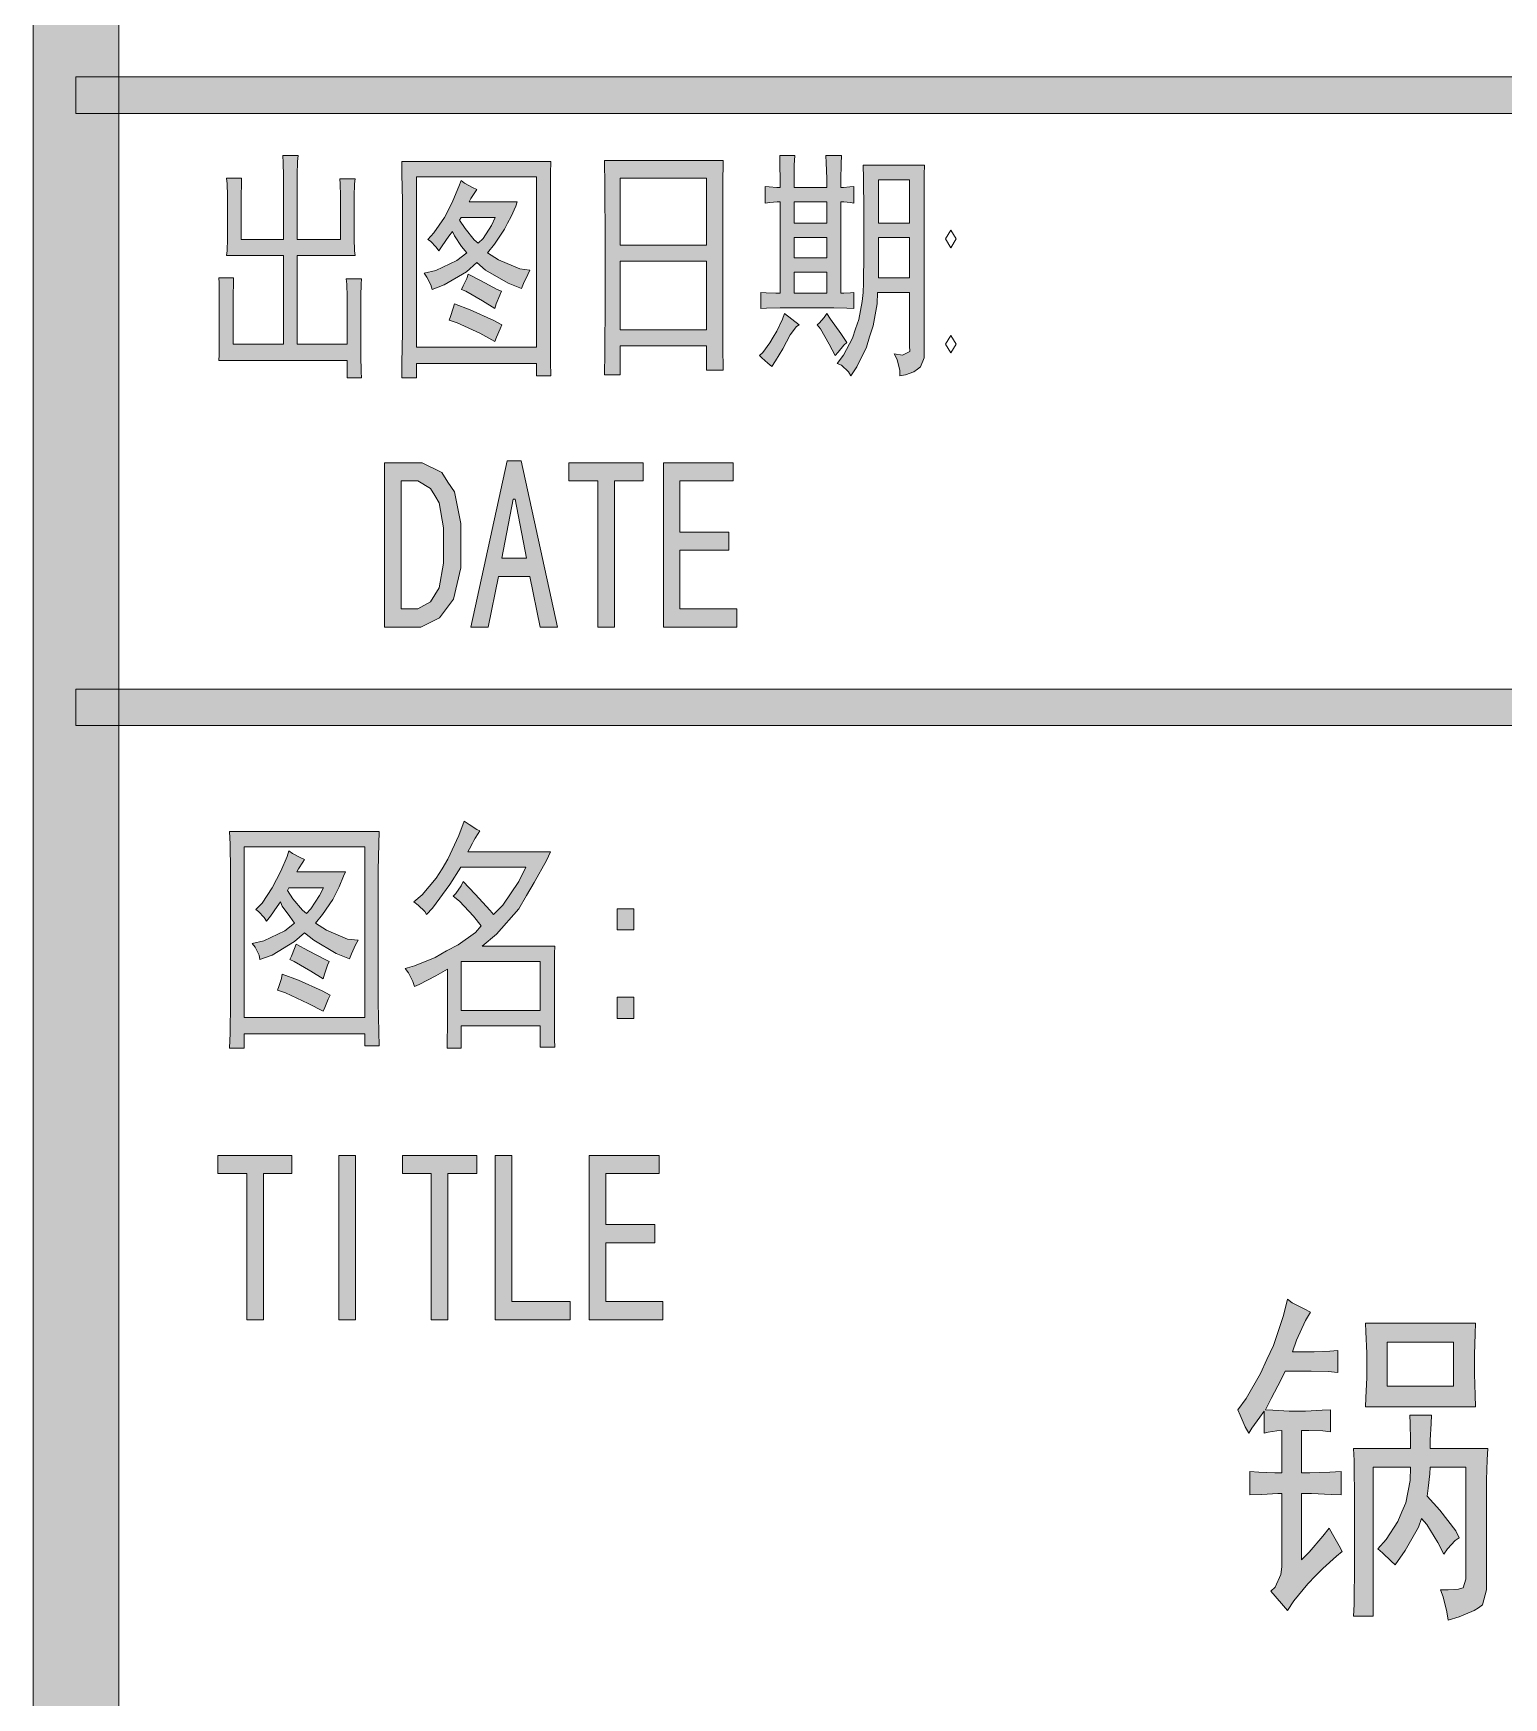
# Model space of a CAD drawing. Header units: millimetres. Extents: x 0 to 586, y 0 to 414.
# Drawn here: x 541.05 to 552.88, y 28.57 to 41.96 of the extents above; entities that cross this region are included whole.
import ezdxf

# ---------------------------------------------------------------- set-up
doc = ezdxf.new("R2010")
doc.units = ezdxf.units.MM

msp = doc.modelspace()

# ---------------------------------------------------------------- hatches: boundary and pattern name
h = msp.add_hatch(color=0)
h.dxf.hatch_style = 2
h.paths.add_polyline_path([(541.736139, 9.860139), (541.048222, 9.860139), (541.048222, 404.223361), (541.736139, 404.223361)])
h = msp.add_hatch(color=0)
h.dxf.hatch_style = 2
h.paths.add_polyline_path([(575.772139, 41.610139), (575.772139, 41.313806), (541.390417, 41.313806), (541.390417, 41.610139)])
h = msp.add_hatch(color=0)
h.dxf.hatch_style = 2
h.paths.add_polyline_path([(542.723917, 40.795222), (542.723917, 40.745833), (542.720389, 40.654111), (542.720389, 40.611778), (542.720389, 40.301333), (543.062583, 40.301333), (543.062583, 40.756417), (543.062583, 40.812861), (543.059056, 40.918694), (543.055528, 40.975139), (543.179, 40.975139), (543.175472, 40.929278), (543.171944, 40.819917), (543.171944, 40.756417), (543.171944, 40.301333), (543.521194, 40.301333), (543.521194, 40.587083), (543.521194, 40.650583), (543.517667, 40.749361), (543.514139, 40.788167), (543.637611, 40.788167), (543.634083, 40.749361), (543.630556, 40.647056), (543.630556, 40.580028), (543.630556, 40.371889), (543.630556, 40.308389), (543.634083, 40.209611), (543.637611, 40.170806), (543.171944, 40.170806), (543.171944, 39.458194), (543.574111, 39.458194), (543.574111, 39.78275), (543.574111, 39.839194), (543.570583, 39.9415), (543.567056, 39.983833), (543.690528, 39.983833), (543.687, 39.9415), (543.683472, 39.84625), (543.683472, 39.789806), (543.683472, 39.444083), (543.683472, 39.366472), (543.687, 39.235944), (543.690528, 39.186556), (543.574111, 39.186556), (543.574111, 39.327667), (542.540472, 39.327667), (542.544, 39.373528), (542.544, 39.486417), (542.544, 39.549917), (542.544, 39.78275), (542.544, 39.849778), (542.544, 39.952083), (542.540472, 39.990889), (542.660417, 39.990889), (542.660417, 39.952083), (542.656889, 39.849778), (542.656889, 39.78275), (542.656889, 39.458194), (543.062583, 39.458194), (543.062583, 40.170806), (542.603972, 40.170806), (542.6075, 40.209611), (542.611028, 40.304861), (542.611028, 40.364833), (542.611028, 40.604722), (542.611028, 40.654111), (542.6075, 40.749361), (542.603972, 40.795222)])
h = msp.add_hatch(color=0)
h.paths.add_polyline_path([(545.214528, 40.929278), (545.211, 40.8305), (545.211, 40.618833), (545.211, 40.502417), (545.211, 39.673389), (545.211, 39.553444), (545.211, 39.317083), (545.214528, 39.204194), (545.098111, 39.204194), (545.098111, 39.302972), (544.1315, 39.302972), (544.1315, 39.186556), (544.015083, 39.186556), (544.015083, 39.3065), (544.018611, 39.553444), (544.018611, 39.680444), (544.018611, 40.502417), (544.018611, 40.615306), (544.015083, 40.826972), (544.015083, 40.929278)])
h.paths.add_polyline_path([(545.098111, 39.4335), (545.098111, 40.805806), (544.1315, 40.805806), (544.1315, 39.4335)])
h = msp.add_hatch(color=0)
h.paths.add_polyline_path([(546.600944, 40.936333), (546.597417, 40.745833), (546.597417, 40.326028), (546.597417, 40.093194), (546.597417, 39.860361), (546.597417, 39.437028), (546.600944, 39.250056), (546.466889, 39.250056), (546.466889, 39.444083), (545.771917, 39.444083), (545.771917, 39.21125), (545.644917, 39.21125), (545.648444, 39.387639), (545.651972, 39.807444), (545.651972, 40.047333), (545.651972, 40.287222), (545.648444, 40.731722), (545.644917, 40.936333)])
h.paths.add_polyline_path([(546.466889, 39.574611), (546.466889, 40.124944), (545.771917, 40.124944), (545.771917, 39.574611)])
h.paths.add_polyline_path([(546.466889, 40.255472), (546.466889, 40.795222), (545.771917, 40.795222), (545.771917, 40.255472)])
h = msp.add_hatch(color=0)
h.paths.add_polyline_path([(547.059556, 40.717611), (547.059556, 40.777583), (547.056028, 40.904583), (547.056028, 40.975139), (547.175972, 40.975139), (547.172444, 40.897528), (547.172444, 40.770528), (547.172444, 40.717611), (547.4335, 40.717611), (547.4335, 40.791694), (547.429972, 40.918694), (547.426444, 40.975139), (547.553444, 40.975139), (547.549917, 40.908111), (547.546389, 40.781111), (547.546389, 40.717611), (547.567556, 40.717611), (547.620472, 40.724667), (547.652222, 40.728194), (547.652222, 40.594139), (547.624, 40.597667), (547.571083, 40.604722), (547.546389, 40.604722), (547.546389, 39.867417), (547.571083, 39.867417), (547.624, 39.870944), (547.652222, 39.874472), (547.652222, 39.743944), (547.595778, 39.747472), (547.489944, 39.751), (547.437028, 39.751), (547.123056, 39.751), (547.059556, 39.751), (546.950194, 39.747472), (546.904333, 39.743944), (546.904333, 39.874472), (546.946667, 39.870944), (547.024278, 39.867417), (547.059556, 39.867417), (547.059556, 40.604722), (547.034861, 40.604722), (546.974889, 40.597667), (546.939611, 40.594139), (546.939611, 40.728194), (546.971361, 40.724667), (547.031333, 40.717611)])
h.paths.add_polyline_path([(547.4335, 40.431861), (547.4335, 40.604722), (547.172444, 40.604722), (547.172444, 40.431861)])
h.paths.add_polyline_path([(547.4335, 39.867417), (547.4335, 40.03675), (547.172444, 40.03675), (547.172444, 39.867417)])
h.paths.add_polyline_path([(547.4335, 40.153167), (547.4335, 40.315444), (547.172444, 40.315444), (547.172444, 40.153167)])
h = msp.add_hatch(color=0)
h.paths.add_polyline_path([(547.976778, 39.380583), (548.043806, 39.37), (548.103778, 39.398222), (548.10025, 39.444083), (548.10025, 39.874472), (547.842722, 39.874472), (547.839194, 39.78275), (547.807444, 39.606361), (547.779222, 39.518167), (547.754528, 39.4335), (547.676917, 39.27475), (547.627528, 39.204194), (547.609889, 39.235944), (547.553444, 39.288861), (547.518167, 39.302972), (547.567556, 39.37), (547.641639, 39.507583), (547.666333, 39.581667), (547.691028, 39.65575), (547.71925, 39.800389), (547.726306, 39.874472), (547.729833, 39.948556), (547.733361, 40.188444), (547.733361, 40.35425), (547.733361, 40.527111), (547.729833, 40.795222), (547.726306, 40.897528), (548.220194, 40.897528), (548.216667, 40.823444), (548.216667, 40.647056), (548.216667, 40.541222), (548.216667, 39.405278), (548.216667, 39.348833), (548.188444, 39.27475), (548.16375, 39.257111), (548.135528, 39.235944), (548.0685, 39.21125), (548.022639, 39.204194), (548.022639, 39.246528), (548.001472, 39.334722)])
h.paths.add_polyline_path([(548.10025, 40.431861), (548.10025, 40.781111), (547.849778, 40.781111), (547.849778, 40.431861)])
h.paths.add_polyline_path([(548.10025, 39.990889), (548.10025, 40.315444), (547.849778, 40.315444), (547.849778, 39.990889)])
h = msp.add_hatch(color=0)
h.paths.add_polyline_path([(544.618333, 40.7035), (544.600694, 40.678806), (544.568944, 40.629417), (544.554833, 40.604722), (544.942889, 40.604722), (544.932306, 40.569444), (544.8935, 40.484778), (544.865278, 40.431861), (544.840583, 40.382472), (544.759444, 40.262528), (544.703, 40.191972), (544.791194, 40.135528), (544.964056, 40.064972), (545.045194, 40.054389), (545.027556, 40.019111), (544.992278, 39.945028), (544.978167, 39.906222), (544.868806, 39.948556), (544.688889, 40.054389), (544.618333, 40.114361), (544.533667, 40.040278), (544.35375, 39.934444), (544.2585, 39.899167), (544.247917, 39.934444), (544.216167, 39.997944), (544.195, 40.029694), (544.286722, 40.050861), (544.456056, 40.132), (544.537194, 40.191972), (544.494861, 40.244889), (544.438417, 40.329556), (544.420778, 40.364833), (544.392556, 40.326028), (544.339639, 40.248417), (544.311417, 40.209611), (544.29025, 40.237833), (544.244389, 40.287222), (544.223222, 40.301333), (544.272611, 40.35425), (544.357278, 40.477722), (544.392556, 40.54475), (544.424306, 40.611778), (544.473694, 40.728194), (544.491333, 40.774056), (544.519556, 40.752889), (544.583056, 40.717611)])
h.paths.add_polyline_path([(544.477222, 40.456556), (544.523083, 40.389528), (544.597167, 40.297806), (544.628917, 40.269583), (544.667722, 40.308389), (544.73475, 40.414222), (544.7665, 40.477722), (544.491333, 40.477722)])
h = msp.add_hatch(color=0)
h.dxf.hatch_style = 2
h.paths.add_polyline_path([(544.547778, 40.022639), (544.646556, 39.969722), (544.780611, 39.899167), (544.815889, 39.885056), (544.801778, 39.853306), (544.773556, 39.78275), (544.762972, 39.743944), (544.664194, 39.807444), (544.530139, 39.885056), (544.494861, 39.899167), (544.508972, 39.927389), (544.537194, 39.987361)])
h = msp.add_hatch(color=0)
h.dxf.hatch_style = 2
h.paths.add_polyline_path([(544.438417, 39.78275), (544.565417, 39.733361), (544.755917, 39.648694), (544.819417, 39.613417), (544.805306, 39.581667), (544.777083, 39.514639), (544.762972, 39.479361), (544.643028, 39.546389), (544.459583, 39.631056), (544.396083, 39.652222), (544.406667, 39.680444), (544.427833, 39.747472)])
h = msp.add_hatch(color=0)
h.dxf.hatch_style = 2
h.paths.add_polyline_path([(547.21125, 39.613417), (547.190083, 39.599306), (547.140694, 39.532278), (547.108944, 39.475833), (547.080722, 39.419389), (547.02075, 39.324139), (546.992528, 39.278278), (546.960778, 39.3065), (546.911389, 39.348833), (546.89375, 39.366472), (546.918444, 39.391167), (546.974889, 39.468778), (547.003111, 39.514639), (547.031333, 39.564028), (547.077194, 39.659278), (547.094833, 39.705139)])
h = msp.add_hatch(color=0)
h.dxf.hatch_style = 2
h.paths.add_polyline_path([(547.500528, 39.366472), (547.454667, 39.458194), (547.384111, 39.581667), (547.355889, 39.613417), (547.373528, 39.627528), (547.412333, 39.673389), (547.4335, 39.705139), (547.46525, 39.659278), (547.546389, 39.542861), (547.595778, 39.472306), (547.571083, 39.451139), (547.525222, 39.394694)])
h = msp.add_hatch(color=0)
h.paths.add_polyline_path([(544.487806, 37.838944), (544.487806, 37.659028), (544.431361, 37.405028), (544.374917, 37.330944), (544.318472, 37.256861), (544.166778, 37.17925), (544.071528, 37.17925), (543.873972, 37.17925), (543.873972, 38.502167), (544.071528, 38.502167), (544.177361, 38.502167), (544.336111, 38.424556), (544.3855, 38.346944), (544.438417, 38.269333), (544.487806, 38.015333)])
h.paths.add_polyline_path([(544.350222, 37.838944), (544.350222, 37.980056), (544.314944, 38.181139), (544.279667, 38.241111), (544.244389, 38.297556), (544.142083, 38.357528), (544.071528, 38.357528), (544.008028, 38.357528), (544.008028, 37.327417), (544.071528, 37.327417), (544.142083, 37.327417), (544.244389, 37.383861), (544.279667, 37.440306), (544.314944, 37.49675), (544.350222, 37.694306)])
h = msp.add_hatch(color=0)
h.paths.add_polyline_path([(545.267444, 37.17925), (545.126333, 37.17925), (545.045194, 37.588472), (544.791194, 37.588472), (544.710056, 37.17925), (544.568944, 37.17925), (544.86175, 38.519806), (544.974639, 38.519806)])
h.paths.add_polyline_path([(545.016972, 37.736639), (544.92525, 38.209361), (544.911139, 38.209361), (544.819417, 37.736639)])
h = msp.add_hatch(color=0)
h.dxf.hatch_style = 2
h.paths.add_polyline_path([(545.955361, 38.357528), (545.726056, 38.357528), (545.726056, 37.17925), (545.592, 37.17925), (545.592, 38.357528), (545.359167, 38.357528), (545.359167, 38.502167), (545.955361, 38.502167)])
h = msp.add_hatch(color=0)
h.dxf.hatch_style = 2
h.paths.add_polyline_path([(546.710306, 37.17925), (546.121167, 37.17925), (546.121167, 38.502167), (546.682083, 38.502167), (546.682083, 38.357528), (546.251694, 38.357528), (546.251694, 37.944778), (546.646806, 37.944778), (546.646806, 37.800139), (546.251694, 37.800139), (546.251694, 37.327417), (546.710306, 37.327417)])
h = msp.add_hatch(color=0)
h.dxf.hatch_style = 2
h.paths.add_polyline_path([(575.772139, 36.681833), (575.772139, 36.389028), (541.390417, 36.389028), (541.390417, 36.681833)])
h = msp.add_hatch(color=0)
h.paths.add_polyline_path([(543.831639, 35.535306), (543.828111, 35.436528), (543.824583, 35.224861), (543.824583, 35.108444), (543.824583, 34.279417), (543.824583, 34.159472), (543.828111, 33.923111), (543.831639, 33.810222), (543.715222, 33.810222), (543.715222, 33.909), (542.745083, 33.909), (542.745083, 33.792583), (542.628667, 33.792583), (542.632194, 33.912528), (542.635722, 34.159472), (542.635722, 34.29), (542.635722, 35.108444), (542.635722, 35.221333), (542.632194, 35.433), (542.628667, 35.535306)])
h.paths.add_polyline_path([(543.715222, 34.039528), (543.715222, 35.411833), (542.745083, 35.411833), (542.745083, 34.039528)])
h = msp.add_hatch(color=0)
h.paths.add_polyline_path([(544.643028, 35.542361), (544.628917, 35.521194), (544.604222, 35.482389), (544.593639, 35.46475), (544.583056, 35.443583), (544.558361, 35.397722), (544.54425, 35.373028), (545.211, 35.373028), (545.17925, 35.302472), (545.080472, 35.126083), (545.016972, 35.02025), (544.957, 34.914417), (544.777083, 34.709806), (544.660667, 34.614556), (545.246278, 34.614556), (545.24275, 34.554583), (545.24275, 34.434639), (545.24275, 34.374667), (545.24275, 34.057167), (545.24275, 33.990139), (545.24275, 33.863139), (545.246278, 33.799639), (545.126333, 33.799639), (545.126333, 33.9725), (544.491333, 33.9725), (544.491333, 33.792583), (544.378444, 33.792583), (544.378444, 33.849028), (544.381972, 33.9725), (544.381972, 34.039528), (544.381972, 34.427583), (544.286722, 34.374667), (544.152667, 34.304111), (544.117389, 34.29), (544.103278, 34.328806), (544.068, 34.399361), (544.039778, 34.434639), (544.117389, 34.455806), (544.283194, 34.522833), (544.374917, 34.57575), (544.466639, 34.625139), (544.60775, 34.723917), (544.653611, 34.776833), (544.590111, 34.854444), (544.477222, 34.974389), (544.427833, 35.016722), (544.449, 35.037889), (544.491333, 35.097861), (544.508972, 35.133139), (544.604222, 35.030833), (544.724167, 34.900306), (544.752389, 34.868556), (544.826472, 34.942639), (544.957, 35.133139), (545.013444, 35.249556), (544.487806, 35.249556), (544.399611, 35.108444), (544.262028, 34.917944), (544.212639, 34.868556), (544.198528, 34.89325), (544.145611, 34.942639), (544.110333, 34.970861), (544.177361, 35.027306), (544.29025, 35.161361), (544.339639, 35.235444), (544.3855, 35.313056), (544.473694, 35.503556), (544.516028, 35.619972), (544.554833, 35.59175), (544.618333, 35.552944)])
h.paths.add_polyline_path([(545.126333, 34.095972), (545.126333, 34.491083), (544.491333, 34.491083), (544.491333, 34.095972)])
h = msp.add_hatch(color=0)
h.paths.add_polyline_path([(543.231917, 35.309528), (543.217806, 35.288361), (543.182528, 35.235444), (543.168417, 35.21075), (543.56, 35.21075), (543.545889, 35.175472), (543.510611, 35.090806), (543.482389, 35.037889), (543.457694, 34.9885), (543.376556, 34.868556), (543.320111, 34.798), (543.408306, 34.741556), (543.577639, 34.671), (543.662306, 34.660417), (543.641139, 34.625139), (543.609389, 34.551056), (543.59175, 34.51225), (543.485917, 34.554583), (543.306, 34.660417), (543.231917, 34.720389), (543.150778, 34.649833), (542.970861, 34.540472), (542.872083, 34.505194), (542.865028, 34.540472), (542.833278, 34.603972), (542.808583, 34.635722), (542.903833, 34.656889), (543.073167, 34.738028), (543.150778, 34.798), (543.111972, 34.850917), (543.052, 34.935583), (543.037889, 34.970861), (543.009667, 34.932056), (542.95675, 34.854444), (542.925, 34.815639), (542.907361, 34.843861), (542.8615, 34.89325), (542.840333, 34.907361), (542.889722, 34.960278), (542.970861, 35.08375), (543.006139, 35.150778), (543.041417, 35.217806), (543.090806, 35.334222), (543.104917, 35.380083), (543.133139, 35.358917), (543.200167, 35.323639)])
h.paths.add_polyline_path([(543.094333, 35.062583), (543.136667, 34.995556), (543.214278, 34.903833), (543.246028, 34.875611), (543.281306, 34.914417), (543.351861, 35.02025), (543.383611, 35.08375), (543.104917, 35.08375)])
h = msp.add_hatch(color=0)
h.dxf.hatch_style = 2
h.paths.add_polyline_path([(545.881278, 34.745083), (545.747222, 34.745083), (545.747222, 34.914417), (545.881278, 34.914417)])
h = msp.add_hatch(color=0)
h.dxf.hatch_style = 2
h.paths.add_polyline_path([(543.164889, 34.628667), (543.263667, 34.57575), (543.397722, 34.505194), (543.429472, 34.491083), (543.415361, 34.459333), (543.390667, 34.388778), (543.380083, 34.349972), (543.281306, 34.413472), (543.14725, 34.491083), (543.111972, 34.505194), (543.126083, 34.533417), (543.150778, 34.593389)])
h = msp.add_hatch(color=0)
h.dxf.hatch_style = 2
h.paths.add_polyline_path([(543.052, 34.388778), (543.182528, 34.339389), (543.373028, 34.254722), (543.436528, 34.219444), (543.422417, 34.187694), (543.394194, 34.120667), (543.380083, 34.088917), (543.260139, 34.152417), (543.076694, 34.237083), (543.013194, 34.25825), (543.023778, 34.29), (543.044944, 34.3535)])
h = msp.add_hatch(color=0)
h.dxf.hatch_style = 2
h.paths.add_polyline_path([(545.881278, 34.032472), (545.747222, 34.032472), (545.747222, 34.201806), (545.881278, 34.201806)])
h = msp.add_hatch(color=0)
h.dxf.hatch_style = 2
h.paths.add_polyline_path([(543.129611, 32.783639), (542.900306, 32.783639), (542.900306, 31.605361), (542.76625, 31.605361), (542.76625, 32.783639), (542.533417, 32.783639), (542.533417, 32.928278), (543.129611, 32.928278)])
h = msp.add_hatch(color=0)
h.dxf.hatch_style = 2
h.paths.add_polyline_path([(543.641139, 31.605361), (543.507083, 31.605361), (543.507083, 32.928278), (543.641139, 32.928278)])
h = msp.add_hatch(color=0)
h.dxf.hatch_style = 2
h.paths.add_polyline_path([(544.618333, 32.783639), (544.3855, 32.783639), (544.3855, 31.605361), (544.251444, 31.605361), (544.251444, 32.783639), (544.018611, 32.783639), (544.018611, 32.928278), (544.618333, 32.928278)])
h = msp.add_hatch(color=0)
h.dxf.hatch_style = 2
h.paths.add_polyline_path([(545.36975, 31.605361), (544.7665, 31.605361), (544.7665, 32.928278), (544.900556, 32.928278), (544.900556, 31.753528), (545.36975, 31.753528)])
h = msp.add_hatch(color=0)
h.dxf.hatch_style = 2
h.paths.add_polyline_path([(546.114111, 31.605361), (545.521444, 31.605361), (545.521444, 32.928278), (546.085889, 32.928278), (546.085889, 32.783639), (545.6555, 32.783639), (545.6555, 32.374417), (546.050611, 32.374417), (546.050611, 32.22625), (545.6555, 32.22625), (545.6555, 31.753528), (546.114111, 31.753528)])
h = msp.add_hatch(color=0)
h.dxf.hatch_style = 2
h.paths.add_polyline_path([(551.546889, 31.182028), (551.469278, 31.189083), (551.331694, 31.192611), (551.27525, 31.192611), (551.123556, 31.192611), (551.091806, 31.125583), (551.010667, 30.973889), (550.964806, 30.882167), (551.024778, 30.878639), (551.155306, 30.871583), (551.218806, 30.871583), (551.285833, 30.871583), (551.419889, 30.878639), (551.486917, 30.882167), (551.486917, 30.705778), (551.426944, 30.712833), (551.314056, 30.716361), (551.254083, 30.716361), (551.254083, 30.374167), (551.321111, 30.374167), (551.483389, 30.381222), (551.575111, 30.38475), (551.575111, 30.197778), (551.493972, 30.201306), (551.335222, 30.208361), (551.254083, 30.208361), (551.254083, 29.675667), (551.317583, 29.735639), (551.426944, 29.866167), (551.476333, 29.929667), (551.504556, 29.880278), (551.557472, 29.788556), (551.582167, 29.742694), (551.536306, 29.703889), (551.426944, 29.605111), (551.366972, 29.545139), (551.307, 29.481639), (551.194111, 29.344056), (551.141194, 29.266444), (551.109444, 29.30525), (551.042417, 29.382861), (551.007139, 29.421667), (551.042417, 29.453417), (551.088278, 29.555722), (551.095333, 29.619222), (551.095333, 30.208361), (551.063583, 30.208361), (550.936583, 30.201306), (550.837806, 30.197778), (550.837806, 30.38475), (550.911889, 30.381222), (551.038889, 30.374167), (551.095333, 30.374167), (551.095333, 30.716361), (551.056528, 30.712833), (550.985972, 30.70225), (550.954222, 30.695194), (550.954222, 30.871583), (550.918944, 30.822194), (550.855444, 30.734), (550.83075, 30.695194), (550.802528, 30.744583), (550.760194, 30.839833), (550.742556, 30.882167), (550.809583, 30.973889), (550.926, 31.174972), (550.975389, 31.287861), (551.028306, 31.40075), (551.109444, 31.640639), (551.141194, 31.771167), (551.18, 31.742944), (551.27525, 31.693556), (551.328167, 31.668861), (551.285833, 31.601833), (551.215278, 31.443083), (551.183528, 31.347833), (551.299944, 31.347833), (551.356389, 31.347833), (551.483389, 31.354889), (551.546889, 31.358417)])
h = msp.add_hatch(color=0)
h.paths.add_polyline_path([(551.769139, 30.906861), (551.772667, 30.977417), (551.779722, 31.143222), (551.779722, 31.238472), (551.779722, 31.33725), (551.772667, 31.510111), (551.769139, 31.580667), (552.654611, 31.580667), (552.651083, 31.492472), (552.647556, 31.326667), (552.647556, 31.249056), (552.647556, 31.171444), (552.651083, 30.998583), (552.654611, 30.906861)])
h.paths.add_polyline_path([(552.478222, 31.072667), (552.478222, 31.425444), (551.945528, 31.425444), (551.945528, 31.072667)])
h = msp.add_hatch(color=0)
h.dxf.hatch_style = 2
h.paths.add_polyline_path([(552.301833, 30.839833), (552.298306, 30.772806), (552.29125, 30.63875), (552.29125, 30.571722), (552.753389, 30.571722), (552.749861, 30.48), (552.742806, 30.317722), (552.742806, 30.250694), (552.742806, 29.531028), (552.742806, 29.43225), (552.711056, 29.312306), (552.679306, 29.287611), (552.644028, 29.266444), (552.524083, 29.217056), (552.435889, 29.188833), (552.425306, 29.255861), (552.393556, 29.375806), (552.372389, 29.43225), (552.435889, 29.43225), (552.517028, 29.439306), (552.534667, 29.442833), (552.555833, 29.449889), (552.577, 29.520444), (552.577, 29.587472), (552.577, 30.420028), (552.29125, 30.420028), (552.287722, 30.367111), (552.273611, 30.250694), (552.266556, 30.187194), (552.368861, 30.074306), (552.495861, 29.9085), (552.524083, 29.852056), (552.492333, 29.830889), (552.428833, 29.763861), (552.400611, 29.721528), (552.351222, 29.81325), (552.263028, 29.957889), (552.220694, 30.007278), (552.196, 29.936722), (552.090167, 29.74975), (552.009028, 29.633333), (551.977278, 29.665083), (551.906722, 29.732111), (551.867917, 29.763861), (551.934944, 29.837944), (552.030194, 29.982583), (552.061944, 30.060194), (552.093694, 30.134278), (552.128972, 30.314194), (552.1325, 30.420028), (551.832639, 30.420028), (551.832639, 29.220583), (551.673889, 29.220583), (551.677417, 29.315833), (551.680944, 29.647444), (551.680944, 29.887333), (551.680944, 30.13075), (551.677417, 30.472944), (551.673889, 30.571722), (552.1325, 30.571722), (552.1325, 30.63875), (552.128972, 30.772806), (552.125444, 30.839833)])

# ---------------------------------------------------------------- linework, layer by layer
at = {"color": 0, "lineweight": 0}
for points in [[(541.736139, 9.860139), (541.048222, 9.860139), (541.048222, 404.223361), (541.736139, 404.223361)], [(575.772139, 41.610139), (575.772139, 41.313806), (541.390417, 41.313806), (541.390417, 41.610139)], [(542.723917, 40.795222), (542.723917, 40.745833), (542.720389, 40.654111), (542.720389, 40.611778), (542.720389, 40.301333), (543.062583, 40.301333), (543.062583, 40.756417), (543.062583, 40.812861), (543.059056, 40.918694), (543.055528, 40.975139), (543.179, 40.975139), (543.175472, 40.929278), (543.171944, 40.819917), (543.171944, 40.756417), (543.171944, 40.301333), (543.521194, 40.301333), (543.521194, 40.587083), (543.521194, 40.650583), (543.517667, 40.749361), (543.514139, 40.788167), (543.637611, 40.788167), (543.634083, 40.749361), (543.630556, 40.647056), (543.630556, 40.580028), (543.630556, 40.371889), (543.630556, 40.308389), (543.634083, 40.209611), (543.637611, 40.170806), (543.171944, 40.170806), (543.171944, 39.458194), (543.574111, 39.458194), (543.574111, 39.78275), (543.574111, 39.839194), (543.570583, 39.9415), (543.567056, 39.983833), (543.690528, 39.983833), (543.687, 39.9415), (543.683472, 39.84625), (543.683472, 39.789806), (543.683472, 39.444083), (543.683472, 39.366472), (543.687, 39.235944), (543.690528, 39.186556), (543.574111, 39.186556), (543.574111, 39.327667), (542.540472, 39.327667), (542.544, 39.373528), (542.544, 39.486417), (542.544, 39.549917), (542.544, 39.78275), (542.544, 39.849778), (542.544, 39.952083), (542.540472, 39.990889), (542.660417, 39.990889), (542.660417, 39.952083), (542.656889, 39.849778), (542.656889, 39.78275), (542.656889, 39.458194), (543.062583, 39.458194), (543.062583, 40.170806), (542.603972, 40.170806), (542.6075, 40.209611), (542.611028, 40.304861), (542.611028, 40.364833), (542.611028, 40.604722), (542.611028, 40.654111), (542.6075, 40.749361), (542.603972, 40.795222)], [(545.214528, 40.929278), (545.211, 40.8305), (545.211, 40.618833), (545.211, 40.502417), (545.211, 39.673389), (545.211, 39.553444), (545.211, 39.317083), (545.214528, 39.204194), (545.098111, 39.204194), (545.098111, 39.302972), (544.1315, 39.302972), (544.1315, 39.186556), (544.015083, 39.186556), (544.015083, 39.3065), (544.018611, 39.553444), (544.018611, 39.680444), (544.018611, 40.502417), (544.018611, 40.615306), (544.015083, 40.826972), (544.015083, 40.929278)], [(546.600944, 40.936333), (546.597417, 40.745833), (546.597417, 40.326028), (546.597417, 40.093194), (546.597417, 39.860361), (546.597417, 39.437028), (546.600944, 39.250056), (546.466889, 39.250056), (546.466889, 39.444083), (545.771917, 39.444083), (545.771917, 39.21125), (545.644917, 39.21125), (545.648444, 39.387639), (545.651972, 39.807444), (545.651972, 40.047333), (545.651972, 40.287222), (545.648444, 40.731722), (545.644917, 40.936333)], [(547.059556, 40.717611), (547.059556, 40.777583), (547.056028, 40.904583), (547.056028, 40.975139), (547.175972, 40.975139), (547.172444, 40.897528), (547.172444, 40.770528), (547.172444, 40.717611), (547.4335, 40.717611), (547.4335, 40.791694), (547.429972, 40.918694), (547.426444, 40.975139), (547.553444, 40.975139), (547.549917, 40.908111), (547.546389, 40.781111), (547.546389, 40.717611), (547.567556, 40.717611), (547.620472, 40.724667), (547.652222, 40.728194), (547.652222, 40.594139), (547.624, 40.597667), (547.571083, 40.604722), (547.546389, 40.604722), (547.546389, 39.867417), (547.571083, 39.867417), (547.624, 39.870944), (547.652222, 39.874472), (547.652222, 39.743944), (547.595778, 39.747472), (547.489944, 39.751), (547.437028, 39.751), (547.123056, 39.751), (547.059556, 39.751), (546.950194, 39.747472), (546.904333, 39.743944), (546.904333, 39.874472), (546.946667, 39.870944), (547.024278, 39.867417), (547.059556, 39.867417), (547.059556, 40.604722), (547.034861, 40.604722), (546.974889, 40.597667), (546.939611, 40.594139), (546.939611, 40.728194), (546.971361, 40.724667), (547.031333, 40.717611)], [(547.976778, 39.380583), (548.043806, 39.37), (548.103778, 39.398222), (548.10025, 39.444083), (548.10025, 39.874472), (547.842722, 39.874472), (547.839194, 39.78275), (547.807444, 39.606361), (547.779222, 39.518167), (547.754528, 39.4335), (547.676917, 39.27475), (547.627528, 39.204194), (547.609889, 39.235944), (547.553444, 39.288861), (547.518167, 39.302972), (547.567556, 39.37), (547.641639, 39.507583), (547.666333, 39.581667), (547.691028, 39.65575), (547.71925, 39.800389), (547.726306, 39.874472), (547.729833, 39.948556), (547.733361, 40.188444), (547.733361, 40.35425), (547.733361, 40.527111), (547.729833, 40.795222), (547.726306, 40.897528), (548.220194, 40.897528), (548.216667, 40.823444), (548.216667, 40.647056), (548.216667, 40.541222), (548.216667, 39.405278), (548.216667, 39.348833), (548.188444, 39.27475), (548.16375, 39.257111), (548.135528, 39.235944), (548.0685, 39.21125), (548.022639, 39.204194), (548.022639, 39.246528), (548.001472, 39.334722)], [(545.098111, 39.4335), (545.098111, 40.805806), (544.1315, 40.805806), (544.1315, 39.4335)], [(544.618333, 40.7035), (544.600694, 40.678806), (544.568944, 40.629417), (544.554833, 40.604722), (544.942889, 40.604722), (544.932306, 40.569444), (544.8935, 40.484778), (544.865278, 40.431861), (544.840583, 40.382472), (544.759444, 40.262528), (544.703, 40.191972), (544.791194, 40.135528), (544.964056, 40.064972), (545.045194, 40.054389), (545.027556, 40.019111), (544.992278, 39.945028), (544.978167, 39.906222), (544.868806, 39.948556), (544.688889, 40.054389), (544.618333, 40.114361), (544.533667, 40.040278), (544.35375, 39.934444), (544.2585, 39.899167), (544.247917, 39.934444), (544.216167, 39.997944), (544.195, 40.029694), (544.286722, 40.050861), (544.456056, 40.132), (544.537194, 40.191972), (544.494861, 40.244889), (544.438417, 40.329556), (544.420778, 40.364833), (544.392556, 40.326028), (544.339639, 40.248417), (544.311417, 40.209611), (544.29025, 40.237833), (544.244389, 40.287222), (544.223222, 40.301333), (544.272611, 40.35425), (544.357278, 40.477722), (544.392556, 40.54475), (544.424306, 40.611778), (544.473694, 40.728194), (544.491333, 40.774056), (544.519556, 40.752889), (544.583056, 40.717611)], [(546.466889, 40.255472), (546.466889, 40.795222), (545.771917, 40.795222), (545.771917, 40.255472)], [(548.10025, 40.431861), (548.10025, 40.781111), (547.849778, 40.781111), (547.849778, 40.431861)], [(547.4335, 40.431861), (547.4335, 40.604722), (547.172444, 40.604722), (547.172444, 40.431861)], [(544.477222, 40.456556), (544.523083, 40.389528), (544.597167, 40.297806), (544.628917, 40.269583), (544.667722, 40.308389), (544.73475, 40.414222), (544.7665, 40.477722), (544.491333, 40.477722)], [(548.431861, 40.375417), (548.389528, 40.304861), (548.431861, 40.234306), (548.474194, 40.304861)], [(547.4335, 40.153167), (547.4335, 40.315444), (547.172444, 40.315444), (547.172444, 40.153167)], [(548.10025, 39.990889), (548.10025, 40.315444), (547.849778, 40.315444), (547.849778, 39.990889)], [(546.466889, 39.574611), (546.466889, 40.124944), (545.771917, 40.124944), (545.771917, 39.574611)], [(544.547778, 40.022639), (544.646556, 39.969722), (544.780611, 39.899167), (544.815889, 39.885056), (544.801778, 39.853306), (544.773556, 39.78275), (544.762972, 39.743944), (544.664194, 39.807444), (544.530139, 39.885056), (544.494861, 39.899167), (544.508972, 39.927389), (544.537194, 39.987361)], [(547.4335, 39.867417), (547.4335, 40.03675), (547.172444, 40.03675), (547.172444, 39.867417)], [(544.438417, 39.78275), (544.565417, 39.733361), (544.755917, 39.648694), (544.819417, 39.613417), (544.805306, 39.581667), (544.777083, 39.514639), (544.762972, 39.479361), (544.643028, 39.546389), (544.459583, 39.631056), (544.396083, 39.652222), (544.406667, 39.680444), (544.427833, 39.747472)], [(547.21125, 39.613417), (547.190083, 39.599306), (547.140694, 39.532278), (547.108944, 39.475833), (547.080722, 39.419389), (547.02075, 39.324139), (546.992528, 39.278278), (546.960778, 39.3065), (546.911389, 39.348833), (546.89375, 39.366472), (546.918444, 39.391167), (546.974889, 39.468778), (547.003111, 39.514639), (547.031333, 39.564028), (547.077194, 39.659278), (547.094833, 39.705139)], [(547.500528, 39.366472), (547.454667, 39.458194), (547.384111, 39.581667), (547.355889, 39.613417), (547.373528, 39.627528), (547.412333, 39.673389), (547.4335, 39.705139), (547.46525, 39.659278), (547.546389, 39.542861), (547.595778, 39.472306), (547.571083, 39.451139), (547.525222, 39.394694)], [(548.431861, 39.52875), (548.389528, 39.458194), (548.431861, 39.387639), (548.474194, 39.458194)], [(544.487806, 37.838944), (544.487806, 37.659028), (544.431361, 37.405028), (544.374917, 37.330944), (544.318472, 37.256861), (544.166778, 37.17925), (544.071528, 37.17925), (543.873972, 37.17925), (543.873972, 38.502167), (544.071528, 38.502167), (544.177361, 38.502167), (544.336111, 38.424556), (544.3855, 38.346944), (544.438417, 38.269333), (544.487806, 38.015333)], [(545.267444, 37.17925), (545.126333, 37.17925), (545.045194, 37.588472), (544.791194, 37.588472), (544.710056, 37.17925), (544.568944, 37.17925), (544.86175, 38.519806), (544.974639, 38.519806)], [(545.955361, 38.357528), (545.726056, 38.357528), (545.726056, 37.17925), (545.592, 37.17925), (545.592, 38.357528), (545.359167, 38.357528), (545.359167, 38.502167), (545.955361, 38.502167)], [(546.710306, 37.17925), (546.121167, 37.17925), (546.121167, 38.502167), (546.682083, 38.502167), (546.682083, 38.357528), (546.251694, 38.357528), (546.251694, 37.944778), (546.646806, 37.944778), (546.646806, 37.800139), (546.251694, 37.800139), (546.251694, 37.327417), (546.710306, 37.327417)], [(544.350222, 37.838944), (544.350222, 37.980056), (544.314944, 38.181139), (544.279667, 38.241111), (544.244389, 38.297556), (544.142083, 38.357528), (544.071528, 38.357528), (544.008028, 38.357528), (544.008028, 37.327417), (544.071528, 37.327417), (544.142083, 37.327417), (544.244389, 37.383861), (544.279667, 37.440306), (544.314944, 37.49675), (544.350222, 37.694306)], [(545.016972, 37.736639), (544.92525, 38.209361), (544.911139, 38.209361), (544.819417, 37.736639)], [(575.772139, 36.681833), (575.772139, 36.389028), (541.390417, 36.389028), (541.390417, 36.681833)], [(543.831639, 35.535306), (543.828111, 35.436528), (543.824583, 35.224861), (543.824583, 35.108444), (543.824583, 34.279417), (543.824583, 34.159472), (543.828111, 33.923111), (543.831639, 33.810222), (543.715222, 33.810222), (543.715222, 33.909), (542.745083, 33.909), (542.745083, 33.792583), (542.628667, 33.792583), (542.632194, 33.912528), (542.635722, 34.159472), (542.635722, 34.29), (542.635722, 35.108444), (542.635722, 35.221333), (542.632194, 35.433), (542.628667, 35.535306)], [(544.643028, 35.542361), (544.628917, 35.521194), (544.604222, 35.482389), (544.593639, 35.46475), (544.583056, 35.443583), (544.558361, 35.397722), (544.54425, 35.373028), (545.211, 35.373028), (545.17925, 35.302472), (545.080472, 35.126083), (545.016972, 35.02025), (544.957, 34.914417), (544.777083, 34.709806), (544.660667, 34.614556), (545.246278, 34.614556), (545.24275, 34.554583), (545.24275, 34.434639), (545.24275, 34.374667), (545.24275, 34.057167), (545.24275, 33.990139), (545.24275, 33.863139), (545.246278, 33.799639), (545.126333, 33.799639), (545.126333, 33.9725), (544.491333, 33.9725), (544.491333, 33.792583), (544.378444, 33.792583), (544.378444, 33.849028), (544.381972, 33.9725), (544.381972, 34.039528), (544.381972, 34.427583), (544.286722, 34.374667), (544.152667, 34.304111), (544.117389, 34.29), (544.103278, 34.328806), (544.068, 34.399361), (544.039778, 34.434639), (544.117389, 34.455806), (544.283194, 34.522833), (544.374917, 34.57575), (544.466639, 34.625139), (544.60775, 34.723917), (544.653611, 34.776833), (544.590111, 34.854444), (544.477222, 34.974389), (544.427833, 35.016722), (544.449, 35.037889), (544.491333, 35.097861), (544.508972, 35.133139), (544.604222, 35.030833), (544.724167, 34.900306), (544.752389, 34.868556), (544.826472, 34.942639), (544.957, 35.133139), (545.013444, 35.249556), (544.487806, 35.249556), (544.399611, 35.108444), (544.262028, 34.917944), (544.212639, 34.868556), (544.198528, 34.89325), (544.145611, 34.942639), (544.110333, 34.970861), (544.177361, 35.027306), (544.29025, 35.161361), (544.339639, 35.235444), (544.3855, 35.313056), (544.473694, 35.503556), (544.516028, 35.619972), (544.554833, 35.59175), (544.618333, 35.552944)], [(543.715222, 34.039528), (543.715222, 35.411833), (542.745083, 35.411833), (542.745083, 34.039528)], [(543.231917, 35.309528), (543.217806, 35.288361), (543.182528, 35.235444), (543.168417, 35.21075), (543.56, 35.21075), (543.545889, 35.175472), (543.510611, 35.090806), (543.482389, 35.037889), (543.457694, 34.9885), (543.376556, 34.868556), (543.320111, 34.798), (543.408306, 34.741556), (543.577639, 34.671), (543.662306, 34.660417), (543.641139, 34.625139), (543.609389, 34.551056), (543.59175, 34.51225), (543.485917, 34.554583), (543.306, 34.660417), (543.231917, 34.720389), (543.150778, 34.649833), (542.970861, 34.540472), (542.872083, 34.505194), (542.865028, 34.540472), (542.833278, 34.603972), (542.808583, 34.635722), (542.903833, 34.656889), (543.073167, 34.738028), (543.150778, 34.798), (543.111972, 34.850917), (543.052, 34.935583), (543.037889, 34.970861), (543.009667, 34.932056), (542.95675, 34.854444), (542.925, 34.815639), (542.907361, 34.843861), (542.8615, 34.89325), (542.840333, 34.907361), (542.889722, 34.960278), (542.970861, 35.08375), (543.006139, 35.150778), (543.041417, 35.217806), (543.090806, 35.334222), (543.104917, 35.380083), (543.133139, 35.358917), (543.200167, 35.323639)], [(543.094333, 35.062583), (543.136667, 34.995556), (543.214278, 34.903833), (543.246028, 34.875611), (543.281306, 34.914417), (543.351861, 35.02025), (543.383611, 35.08375), (543.104917, 35.08375)], [(545.881278, 34.745083), (545.747222, 34.745083), (545.747222, 34.914417), (545.881278, 34.914417)], [(543.164889, 34.628667), (543.263667, 34.57575), (543.397722, 34.505194), (543.429472, 34.491083), (543.415361, 34.459333), (543.390667, 34.388778), (543.380083, 34.349972), (543.281306, 34.413472), (543.14725, 34.491083), (543.111972, 34.505194), (543.126083, 34.533417), (543.150778, 34.593389)], [(545.126333, 34.095972), (545.126333, 34.491083), (544.491333, 34.491083), (544.491333, 34.095972)], [(543.052, 34.388778), (543.182528, 34.339389), (543.373028, 34.254722), (543.436528, 34.219444), (543.422417, 34.187694), (543.394194, 34.120667), (543.380083, 34.088917), (543.260139, 34.152417), (543.076694, 34.237083), (543.013194, 34.25825), (543.023778, 34.29), (543.044944, 34.3535)], [(545.881278, 34.032472), (545.747222, 34.032472), (545.747222, 34.201806), (545.881278, 34.201806)], [(543.129611, 32.783639), (542.900306, 32.783639), (542.900306, 31.605361), (542.76625, 31.605361), (542.76625, 32.783639), (542.533417, 32.783639), (542.533417, 32.928278), (543.129611, 32.928278)], [(543.641139, 31.605361), (543.507083, 31.605361), (543.507083, 32.928278), (543.641139, 32.928278)], [(544.618333, 32.783639), (544.3855, 32.783639), (544.3855, 31.605361), (544.251444, 31.605361), (544.251444, 32.783639), (544.018611, 32.783639), (544.018611, 32.928278), (544.618333, 32.928278)], [(545.36975, 31.605361), (544.7665, 31.605361), (544.7665, 32.928278), (544.900556, 32.928278), (544.900556, 31.753528), (545.36975, 31.753528)], [(546.114111, 31.605361), (545.521444, 31.605361), (545.521444, 32.928278), (546.085889, 32.928278), (546.085889, 32.783639), (545.6555, 32.783639), (545.6555, 32.374417), (546.050611, 32.374417), (546.050611, 32.22625), (545.6555, 32.22625), (545.6555, 31.753528), (546.114111, 31.753528)], [(551.546889, 31.182028), (551.469278, 31.189083), (551.331694, 31.192611), (551.27525, 31.192611), (551.123556, 31.192611), (551.091806, 31.125583), (551.010667, 30.973889), (550.964806, 30.882167), (551.024778, 30.878639), (551.155306, 30.871583), (551.218806, 30.871583), (551.285833, 30.871583), (551.419889, 30.878639), (551.486917, 30.882167), (551.486917, 30.705778), (551.426944, 30.712833), (551.314056, 30.716361), (551.254083, 30.716361), (551.254083, 30.374167), (551.321111, 30.374167), (551.483389, 30.381222), (551.575111, 30.38475), (551.575111, 30.197778), (551.493972, 30.201306), (551.335222, 30.208361), (551.254083, 30.208361), (551.254083, 29.675667), (551.317583, 29.735639), (551.426944, 29.866167), (551.476333, 29.929667), (551.504556, 29.880278), (551.557472, 29.788556), (551.582167, 29.742694), (551.536306, 29.703889), (551.426944, 29.605111), (551.366972, 29.545139), (551.307, 29.481639), (551.194111, 29.344056), (551.141194, 29.266444), (551.109444, 29.30525), (551.042417, 29.382861), (551.007139, 29.421667), (551.042417, 29.453417), (551.088278, 29.555722), (551.095333, 29.619222), (551.095333, 30.208361), (551.063583, 30.208361), (550.936583, 30.201306), (550.837806, 30.197778), (550.837806, 30.38475), (550.911889, 30.381222), (551.038889, 30.374167), (551.095333, 30.374167), (551.095333, 30.716361), (551.056528, 30.712833), (550.985972, 30.70225), (550.954222, 30.695194), (550.954222, 30.871583), (550.918944, 30.822194), (550.855444, 30.734), (550.83075, 30.695194), (550.802528, 30.744583), (550.760194, 30.839833), (550.742556, 30.882167), (550.809583, 30.973889), (550.926, 31.174972), (550.975389, 31.287861), (551.028306, 31.40075), (551.109444, 31.640639), (551.141194, 31.771167), (551.18, 31.742944), (551.27525, 31.693556), (551.328167, 31.668861), (551.285833, 31.601833), (551.215278, 31.443083), (551.183528, 31.347833), (551.299944, 31.347833), (551.356389, 31.347833), (551.483389, 31.354889), (551.546889, 31.358417)], [(551.769139, 30.906861), (551.772667, 30.977417), (551.779722, 31.143222), (551.779722, 31.238472), (551.779722, 31.33725), (551.772667, 31.510111), (551.769139, 31.580667), (552.654611, 31.580667), (552.651083, 31.492472), (552.647556, 31.326667), (552.647556, 31.249056), (552.647556, 31.171444), (552.651083, 30.998583), (552.654611, 30.906861)], [(552.478222, 31.072667), (552.478222, 31.425444), (551.945528, 31.425444), (551.945528, 31.072667)], [(552.301833, 30.839833), (552.298306, 30.772806), (552.29125, 30.63875), (552.29125, 30.571722), (552.753389, 30.571722), (552.749861, 30.48), (552.742806, 30.317722), (552.742806, 30.250694), (552.742806, 29.531028), (552.742806, 29.43225), (552.711056, 29.312306), (552.679306, 29.287611), (552.644028, 29.266444), (552.524083, 29.217056), (552.435889, 29.188833), (552.425306, 29.255861), (552.393556, 29.375806), (552.372389, 29.43225), (552.435889, 29.43225), (552.517028, 29.439306), (552.534667, 29.442833), (552.555833, 29.449889), (552.577, 29.520444), (552.577, 29.587472), (552.577, 30.420028), (552.29125, 30.420028), (552.287722, 30.367111), (552.273611, 30.250694), (552.266556, 30.187194), (552.368861, 30.074306), (552.495861, 29.9085), (552.524083, 29.852056), (552.492333, 29.830889), (552.428833, 29.763861), (552.400611, 29.721528), (552.351222, 29.81325), (552.263028, 29.957889), (552.220694, 30.007278), (552.196, 29.936722), (552.090167, 29.74975), (552.009028, 29.633333), (551.977278, 29.665083), (551.906722, 29.732111), (551.867917, 29.763861), (551.934944, 29.837944), (552.030194, 29.982583), (552.061944, 30.060194), (552.093694, 30.134278), (552.128972, 30.314194), (552.1325, 30.420028), (551.832639, 30.420028), (551.832639, 29.220583), (551.673889, 29.220583), (551.677417, 29.315833), (551.680944, 29.647444), (551.680944, 29.887333), (551.680944, 30.13075), (551.677417, 30.472944), (551.673889, 30.571722), (552.1325, 30.571722), (552.1325, 30.63875), (552.128972, 30.772806), (552.125444, 30.839833)]]:
    msp.add_lwpolyline(points, close=True, dxfattribs=at)

doc.saveas('drawing.dxf')
